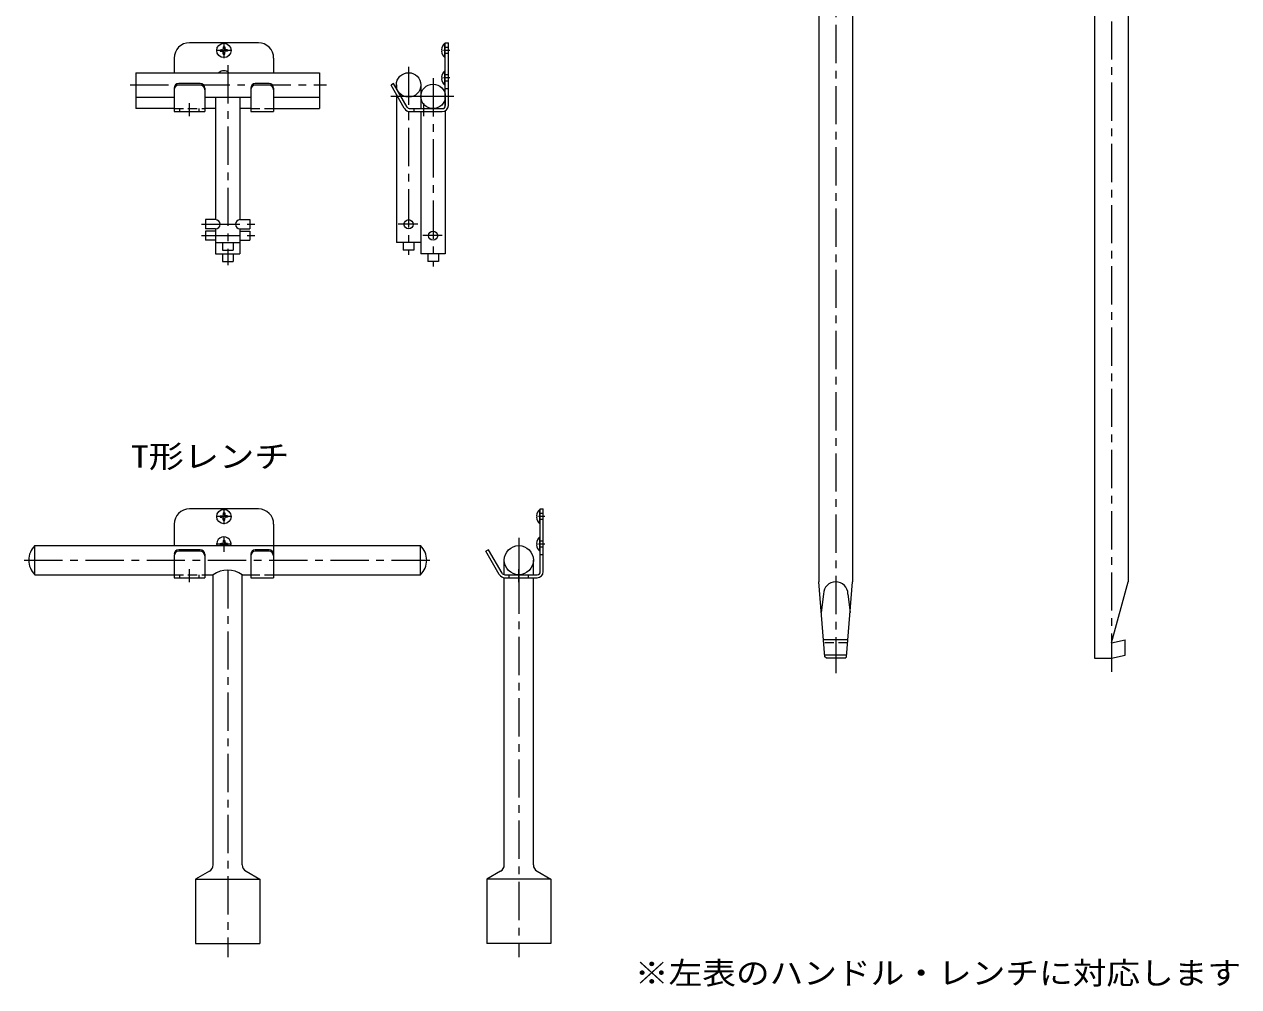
# Model space of a CAD drawing. Units: millimetres on the paper, with parts at other scales. Extents: x -176 to 184, y -133 to 134.
# Drawn here: x 25.4 to 184.1, y -110.8 to 15 of the extents above; entities that cross this region are included whole.
import ezdxf
from ezdxf.enums import TextEntityAlignment as Align

# ---------------------------------------------------------------- set-up
doc = ezdxf.new("R2010")
doc.units = ezdxf.units.MM
for name, pattern in [('CHAIN1', [8, 5, -1, 1, -1]), ('CHAIN2', [12, 9, -1, 1, -1]), ('DASHED1', [1.8, 1.2, -0.6])]:
    doc.linetypes.add(name, pattern=pattern)
for name, color, linetype, lineweight in [('9-0', 2, 'Continuous', 18), ('9-1', 2, 'Continuous', 18), ('9-2', 3, 'Continuous', 18), ('9-5', 2, 'Continuous', 18), ('9-8', 3, 'Continuous', 18), ('9-B', 4, 'Continuous', 18)]:
    doc.layers.add(name, color=color, linetype=linetype, lineweight=lineweight)
doc.styles.add('ＭＳ ゴシック', font='')
doc.styles.get('ＭＳ ゴシック').set_extended_font_data('MS Gothic')

msp = doc.modelspace()

# ---------------------------------------------------------------- linework, layer by layer
at = {"layer": '9-0'}
for p, q in [((79.911, 11.674), (79.991, 11.674)), ((79.911, 11.474), (79.991, 11.474)), ((79.991, 11.474), (79.991, 11.674)), ((80.349, 12.514), (80.407, 12.514)), ((80.349, 10.634), (80.349, 12.514)), ((80.407, 10.634), (80.407, 12.514)), ((80.349, 10.634), (80.407, 10.634)), ((79.911, 8.074), (79.991, 8.074)), ((79.991, 7.874), (79.991, 8.074)), ((80.349, 8.914), (80.407, 8.914)), ((80.349, 7.034), (80.349, 8.914)), ((80.407, 7.034), (80.407, 8.914)), ((79.911, 7.874), (79.991, 7.874)), ((80.349, 7.034), (80.407, 7.034)), ((92.755, -48.397), (92.813, -48.397)), ((92.755, -50.277), (92.755, -48.397)), ((92.813, -50.277), (92.813, -48.397)), ((92.317, -49.237), (92.397, -49.237)), ((92.317, -49.437), (92.397, -49.437)), ((92.397, -49.437), (92.397, -49.237)), ((92.755, -50.277), (92.813, -50.277)), ((92.755, -51.997), (92.813, -51.997)), ((92.755, -53.877), (92.755, -51.997)), ((92.813, -53.877), (92.813, -51.997)), ((92.317, -52.837), (92.397, -52.837)), ((92.317, -53.037), (92.397, -53.037)), ((92.397, -53.037), (92.397, -52.837)), ((92.755, -53.877), (92.813, -53.877))]:
    msp.add_line(p, q, dxfattribs=at)
for centre, start, end in [((81.127, 11.574), 129.60199, 175.29854), ((81.127, 11.574), 184.70192, 230.39801), ((81.127, 7.974), 129.60199, 175.29854), ((81.127, 7.974), 184.70192, 230.39801), ((93.533, -49.337), 129.60199, 175.29854), ((93.533, -49.337), 184.70192, 230.39801), ((93.533, -52.937), 129.60199, 175.29854), ((93.533, -52.937), 184.70192, 230.39801)]:
    msp.add_arc(centre, 1.22, start, end, dxfattribs=at)
at = {"layer": '9-1'}
for p, q in [((50.995, 11.674), (51.225, 11.678)), ((50.995, 11.674), (50.995, 11.475)), ((50.995, 11.475), (51.225, 11.471)), ((51.225, 11.678), (51.325, 11.724)), ((51.225, 11.471), (51.325, 11.424)), ((51.371, 11.824), (51.325, 11.724)), ((51.371, 11.324), (51.325, 11.424)), ((51.375, 12.054), (51.371, 11.824)), ((51.375, 11.094), (51.371, 11.324)), ((51.579, 11.824), (51.625, 11.724)), ((51.579, 11.324), (51.625, 11.424)), ((51.725, 11.678), (51.625, 11.724)), ((51.725, 11.471), (51.625, 11.424)), ((51.955, 11.674), (51.725, 11.678)), ((51.225, -49.233), (51.325, -49.187)), ((51.371, -49.087), (51.325, -49.187)), ((51.375, -48.857), (51.371, -49.087)), ((51.579, -49.087), (51.625, -49.187)), ((51.725, -49.233), (51.625, -49.187)), ((50.995, -49.237), (51.225, -49.233)), ((50.995, -49.237), (50.995, -49.436)), ((50.995, -49.436), (51.225, -49.44)), ((51.225, -49.44), (51.325, -49.487)), ((51.371, -49.587), (51.325, -49.487)), ((51.375, -49.817), (51.371, -49.587)), ((51.579, -49.587), (51.625, -49.487)), ((51.725, -49.44), (51.625, -49.487)), ((51.955, -49.237), (51.725, -49.233)), ((50.995, -52.837), (51.225, -52.833)), ((50.995, -52.837), (50.995, -53.036)), ((50.995, -53.036), (51.225, -53.04)), ((51.225, -52.833), (51.325, -52.787)), ((51.225, -53.04), (51.325, -53.087)), ((51.371, -52.687), (51.325, -52.787)), ((51.348, -53.137), (51.325, -53.087)), ((51.375, -52.457), (51.371, -52.687)), ((51.579, -52.687), (51.625, -52.787)), ((51.602, -53.137), (51.625, -53.087)), ((51.725, -52.833), (51.625, -52.787)), ((51.725, -53.04), (51.625, -53.087)), ((51.955, -52.837), (51.725, -52.833))]:
    msp.add_line(p, q, dxfattribs=at)
for points in [[(51.375, 12.054), (51.575, 12.054), (51.579, 11.824)], [(51.375, 11.094), (51.575, 11.094), (51.579, 11.324)], [(51.955, 11.674), (51.955, 11.475), (51.725, 11.471)], [(51.375, -48.857), (51.575, -48.857), (51.579, -49.087)], [(51.375, -49.817), (51.575, -49.817), (51.579, -49.587)], [(51.955, -49.237), (51.955, -49.436), (51.725, -49.44)], [(51.375, -52.457), (51.575, -52.457), (51.579, -52.687)], [(51.955, -52.837), (51.955, -53.036), (51.725, -53.04)]]:
    msp.add_lwpolyline(points, dxfattribs=at)
for centre in [(51.475, 11.574), (51.475, -49.337)]:
    msp.add_circle(centre, 0.94, dxfattribs=at)
for centre, start, end in [((51.475, 7.974), 46.97125, 133.02875), ((51.475, -52.937), 347.71566, 192.28434)]:
    msp.add_arc(centre, 0.94, start, end, dxfattribs=at)
at = {"layer": '9-2'}
for p, q in [((55.975, 12.574), (46.975, 12.574)), ((80.407, 12.574), (80.807, 12.574)), ((80.407, 4.374), (80.407, 12.574)), ((80.807, 4.374), (80.807, 12.574)), ((44.975, 10.574), (44.975, 8.661)), ((57.975, 10.574), (57.975, 8.661)), ((44.975, 6.638), (44.975, 3.574)), ((48.375, 7.238), (45.575, 7.238)), ((48.375, 7.038), (45.575, 7.038)), ((48.975, 6.638), (48.975, 3.574)), ((54.975, 6.638), (54.975, 3.574)), ((57.375, 7.238), (55.575, 7.238)), ((57.375, 7.038), (55.575, 7.038)), ((57.975, 6.638), (57.975, 3.574)), ((73.657, 7.238), (73.31, 7.038)), ((75.051, 4.023), (73.31, 7.038)), ((75.426, 4.174), (73.657, 7.238)), ((44.975, 3.574), (48.975, 3.574)), ((54.975, 3.574), (57.975, 3.574)), ((75.08, 3.974), (75.051, 4.023)), ((75.772, 3.974), (80.007, 3.974)), ((55.975, -48.337), (46.975, -48.337)), ((92.813, -56.537), (92.813, -48.337)), ((92.813, -48.337), (93.213, -48.337)), ((93.213, -56.537), (93.213, -48.337)), ((44.975, -50.337), (44.975, -53.137)), ((57.975, -50.337), (57.975, -57.337)), ((48.375, -53.673), (45.575, -53.673)), ((48.375, -53.873), (45.575, -53.873)), ((57.375, -53.673), (55.575, -53.673)), ((57.375, -53.873), (55.575, -53.873)), ((86.063, -53.673), (85.717, -53.873)), ((87.458, -56.888), (85.717, -53.873)), ((87.832, -56.737), (86.063, -53.673)), ((44.975, -54.473), (44.975, -57.337)), ((48.975, -54.273), (48.975, -57.337)), ((54.975, -54.273), (54.975, -57.337)), ((87.486, -56.937), (87.458, -56.888)), ((88.179, -56.937), (92.413, -56.937)), ((44.975, -57.337), (48.975, -57.337)), ((54.975, -57.337), (57.975, -57.337)), ((88.179, -57.337), (92.413, -57.337))]:
    msp.add_line(p, q, dxfattribs=at)
at = {"layer": '9-2', "linetype": 'CHAIN2'}
for p, q in [((52.475, 11.574), (50.475, 11.574)), ((51.475, 12.574), (51.475, 10.574)), ((80.988, 11.574), (80.183, 11.574)), ((80.988, 7.974), (80.183, 7.974)), ((51.475, -48.337), (51.475, -50.337)), ((52.475, -49.337), (50.475, -49.337)), ((93.394, -49.337), (92.59, -49.337)), ((51.475, -51.937), (51.475, -53.937)), ((52.475, -52.937), (50.475, -52.937)), ((93.394, -52.937), (92.59, -52.937))]:
    msp.add_line(p, q, dxfattribs=at)
at = {"layer": '9-2', "linetype": 'DASHED1'}
for p, q in [((80.807, 11.974), (80.407, 11.974)), ((80.807, 11.174), (80.407, 11.174)), ((80.807, 8.374), (80.407, 8.374)), ((80.807, 7.574), (80.407, 7.574)), ((80.807, 6.574), (80.407, 6.574)), ((44.975, 3.974), (48.975, 3.974)), ((45.725, 3.574), (45.725, 3.974)), ((48.225, 3.574), (48.225, 3.974)), ((54.975, 3.974), (57.975, 3.974)), ((76.357, 3.574), (76.357, 3.974)), ((78.857, 3.574), (78.857, 3.974)), ((93.213, -48.937), (92.813, -48.937)), ((93.213, -49.737), (92.813, -49.737)), ((93.213, -52.537), (92.813, -52.537)), ((93.213, -53.337), (92.813, -53.337)), ((93.213, -54.337), (92.813, -54.337)), ((44.975, -56.937), (48.975, -56.937)), ((45.725, -57.337), (45.725, -56.937)), ((48.225, -57.337), (48.225, -56.937)), ((54.975, -56.937), (57.975, -56.937)), ((88.763, -57.337), (88.763, -56.937)), ((91.263, -57.337), (91.263, -56.937))]:
    msp.add_line(p, q, dxfattribs=at)
at = {"layer": '9-2', "linetype": 'CHAIN1'}
for p, q in [((46.975, 2.984), (46.975, 4.683)), ((77.607, 2.984), (77.607, 4.683)), ((46.975, -57.927), (46.975, -56.228)), ((90.013, -57.927), (90.013, -56.228))]:
    msp.add_line(p, q, dxfattribs=at)
at = {"layer": '9-2'}
msp.add_lwpolyline([(75.772, 3.574), (77.187, 3.574), (80.007, 3.574)], dxfattribs=at)
for centre, radius, start, end in [((46.975, 10.574), 2, 90, 180), ((55.975, 10.574), 2, 0, 90), ((45.575, 6.638), 0.6, 90, 180), ((45.575, 6.438), 0.6, 90, 180), ((48.375, 6.638), 0.6, 0, 90), ((48.375, 6.438), 0.6, 0, 90), ((55.575, 6.638), 0.6, 90, 180), ((55.575, 6.438), 0.6, 90, 180), ((57.375, 6.638), 0.6, 0, 90), ((57.375, 6.438), 0.6, 0, 90), ((75.772, 4.374), 0.8, 210, 270), ((75.772, 4.374), 0.4, 210, 270), ((80.007, 4.374), 0.8, 270, 0), ((80.007, 4.374), 0.4, 270, 0), ((46.975, -50.337), 2, 90, 180), ((55.975, -50.337), 2, 0, 90), ((45.575, -54.273), 0.6, 90, 180), ((45.575, -54.473), 0.6, 90, 180), ((48.375, -54.273), 0.6, 0, 90), ((48.375, -54.473), 0.6, 0, 90), ((55.575, -54.273), 0.6, 90, 180), ((55.575, -54.473), 0.6, 90, 180), ((57.375, -54.273), 0.6, 0, 90), ((57.375, -54.473), 0.6, 0, 90), ((88.179, -56.537), 0.8, 210, 270), ((88.179, -56.537), 0.4, 210, 270), ((92.413, -56.537), 0.4, 270, 0), ((92.413, -56.537), 0.8, 270, 0)]:
    msp.add_arc(centre, radius, start, end, dxfattribs=at)
at = {"layer": '9-8', "linetype": 'CHAIN1'}
for p, q in [((51.975, 9.636), (51.975, -16.498)), ((75.607, 9.446), (75.607, -15.155)), ((78.807, 7.959), (78.807, -16.642)), ((39.23, 7.061), (64.882, 7.061)), ((78.308, 5.574), (72.927, 5.574)), ((81.508, 5.574), (76.127, 5.574)), ((48.535, -11.139), (55.594, -11.139)), ((48.535, -12.626), (55.594, -12.626)), ((76.801, -11.139), (74.266, -11.139)), ((80.001, -12.626), (77.466, -12.626)), ((90.013, -52.134), (90.013, -57.069)), ((25.391, -55.037), (78.888, -55.037)), ((51.975, -56.337), (51.975, -106.902)), ((90.013, -57.069), (90.013, -106.902))]:
    msp.add_line(p, q, dxfattribs=at)
at = {"layer": '9-8'}
for p, q in [((39.975, 8.661), (39.975, 5.461)), ((39.975, 8.661), (63.975, 8.661)), ((63.975, 8.661), (63.975, 5.461)), ((74.007, 7.061), (74.007, 6.632)), ((77.207, 7.061), (77.207, 5.461)), ((77.207, 7.061), (77.207, 3.974)), ((39.975, 5.461), (44.975, 5.461)), ((39.975, 5.461), (39.975, 3.974)), ((48.975, 5.461), (54.975, 5.461)), ((50.375, 5.461), (50.375, -10.539)), ((53.575, 5.461), (53.575, -10.539)), ((57.975, 5.461), (63.975, 5.461)), ((63.975, 5.461), (63.975, 3.974)), ((74.007, 5.832), (74.007, -13.539)), ((80.407, 5.574), (80.407, 4.374)), ((44.975, 3.974), (39.975, 3.974)), ((50.375, 3.974), (48.975, 3.974)), ((54.975, 3.974), (53.575, 3.974)), ((57.975, 3.974), (63.975, 3.974)), ((77.207, 3.574), (77.207, -15.026)), ((80.407, 3.681), (80.407, -15.026)), ((49.075, -10.539), (49.075, -11.739)), ((50.375, -10.539), (49.075, -10.539)), ((53.575, -10.539), (54.875, -10.539)), ((54.875, -10.539), (54.875, -11.739)), ((50.375, -11.739), (49.075, -11.739)), ((49.075, -12.026), (49.075, -13.226)), ((50.375, -12.026), (49.075, -12.026)), ((50.375, -11.739), (50.375, -13.539)), ((53.575, -11.739), (54.875, -11.739)), ((53.575, -11.739), (53.575, -13.539)), ((53.575, -12.026), (54.875, -12.026)), ((54.875, -12.026), (54.875, -13.226)), ((50.375, -13.226), (49.075, -13.226)), ((50.375, -13.226), (50.375, -15.026)), ((50.375, -13.539), (53.575, -13.539)), ((51.275, -13.539), (51.275, -14.539)), ((52.675, -13.539), (52.675, -14.539)), ((53.575, -13.226), (54.875, -13.226)), ((53.575, -13.226), (53.575, -15.026)), ((77.207, -13.539), (74.007, -13.539)), ((74.907, -13.539), (74.907, -14.539)), ((50.375, -15.026), (53.575, -15.026)), ((51.275, -14.539), (52.675, -14.539)), ((52.675, -15.026), (52.675, -16.026)), ((80.407, -15.026), (77.207, -15.026)), ((78.107, -15.026), (78.107, -16.026)), ((77.175, -56.937), (77.175, -53.137)), ((88.113, -56.937), (88.113, -55.037)), ((91.913, -56.937), (91.913, -55.037)), ((26.775, -56.937), (44.975, -56.937)), ((48.975, -56.937), (50.075, -56.937)), ((50.075, -94.832), (50.075, -56.937)), ((53.875, -94.832), (53.875, -56.937)), ((53.875, -56.937), (54.975, -56.937)), ((57.975, -56.937), (77.175, -56.937)), ((88.113, -94.832), (88.113, -57.337)), ((91.913, -94.832), (91.913, -57.337)), ((49.575, -95.698), (47.775, -96.737)), ((47.775, -96.737), (47.775, -105.137)), ((54.375, -95.698), (56.175, -96.737)), ((87.613, -95.698), (85.813, -96.737)), ((92.413, -95.698), (94.213, -96.737)), ((94.213, -96.737), (94.213, -105.137)), ((47.775, -105.137), (56.175, -105.137)), ((94.213, -105.137), (85.813, -105.137))]:
    msp.add_line(p, q, dxfattribs=at)
for points in [[(76.307, -13.539), (76.307, -14.539), (74.907, -14.539)], [(51.275, -15.026), (51.275, -16.026), (52.675, -16.026)], [(79.507, -15.026), (79.507, -16.026), (78.107, -16.026)], [(26.775, -56.937), (26.775, -53.137), (77.175, -53.137)], [(47.775, -96.737), (56.175, -96.737), (56.175, -105.137)], [(94.213, -96.737), (85.813, -96.737), (85.813, -105.137)]]:
    msp.add_lwpolyline(points, dxfattribs=at)
for centre, radius in [((75.607, 7.061), 1.6), ((78.807, 5.574), 1.6), ((75.607, -11.139), 0.6), ((78.807, -12.626), 0.6), ((90.013, -55.037), 1.9)]:
    msp.add_circle(centre, radius, dxfattribs=at)
for centre, radius, start, end in [((50.375, -11.139), 0.6, 270, 90), ((53.575, -11.139), 0.6, 90, 270), ((28.631, -55.037), 2.656, 134.33258, 225.66742), ((75.319, -55.037), 2.656, 314.33258, 45.66742), ((51.975, -59.645), 3.308, 54.94889, 125.05111), ((49.075, -94.832), 1, 300, 360), ((54.875, -94.832), 1, 180, 240), ((87.113, -94.832), 1, 300, 0), ((92.913, -94.832), 1, 180, 240)]:
    msp.add_arc(centre, radius, start, end, dxfattribs=at)
at = {"layer": '9-B', "linetype": 'CHAIN1'}
for p, q in [((167.452, 103.372), (167.452, -69.805)), ((131.417, 102.919), (131.417, -69.805))]:
    msp.add_line(p, q, dxfattribs=at)
at = {"layer": '9-B'}
for p, q in [((129.217, 93.741), (129.217, -57.859)), ((133.617, 93.741), (133.617, -57.859)), ((165.252, 50.141), (165.252, -67.859)), ((169.652, 50.141), (169.652, -57.859)), ((130.001, -67.659), (129.217, -57.859)), ((132.833, -67.659), (133.617, -57.859)), ((167.452, -65.859), (169.652, -57.859)), ((129.817, -59.459), (129.538, -61.878)), ((133.017, -59.459), (133.295, -61.878)), ((133.009, -65.459), (129.825, -65.459)), ((167.452, -65.859), (169.252, -65.459)), ((169.252, -67.459), (169.252, -65.459)), ((132.849, -67.459), (129.985, -67.459)), ((130.217, -67.859), (130.001, -67.659)), ((132.617, -67.859), (130.217, -67.859)), ((132.617, -67.859), (132.833, -67.659)), ((165.252, -67.859), (167.452, -67.859)), ((167.452, -67.859), (169.252, -67.459))]:
    msp.add_line(p, q, dxfattribs=at)
at = {"layer": '9-B', "linetype": 'DASHED1'}
msp.add_line((132.977, -65.859), (129.857, -65.859), dxfattribs=at)
at = {"layer": '9-B'}
for start, end in [(90, 179.99933), (0.00067, 90)]:
    msp.add_arc((131.417, -59.459), 1.6, start, end, dxfattribs=at)

# ---------------------------------------------------------------- texts
at = {"layer": '9-5', "style": 'ＭＳ ゴシック'}
for s, width, p in [('T形レンチ', 1.15, (39.35, -43.831)), ('※左表のハンドル・レンチに対応します', 1.1, (105.179, -111.337))]:
    msp.add_text(s, height=2.933, dxfattribs=dict(at, width=width)).set_placement(p, align=Align.BOTTOM_LEFT)

doc.saveas('drawing.dxf')
